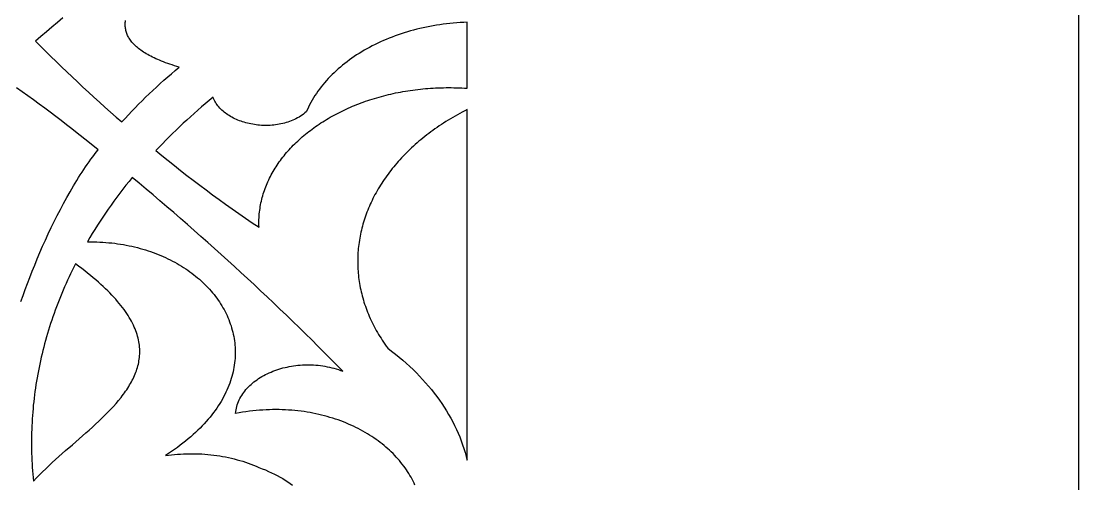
# Model space of a CAD drawing. Extents: x -4950 to -2150, y -1354 to 1346.
# Drawn here: x -2495.7 to -2149.8, y -810.6 to -659.3 of the extents above; entities that cross this region are included whole.
import ezdxf

# ---------------------------------------------------------------- set-up
doc = ezdxf.new("R2010")
doc.units = 0
doc.layers.add('LAYER_1', color=18, linetype='CONTINUOUS')

msp = doc.modelspace()

# ---------------------------------------------------------------- linework, layer by layer
at = {"layer": 'LAYER_1'}
for points in [[(-4949.84, -1354.38), (-2149.84, -1354.38), (-2149.84, 1345.62), (-4949.84, 1345.62)], [(-2417.9, -726.71), (-2417.92, -726.09), (-2417.93, -725.46), (-2417.93, -724.84), (-2417.91, -724.22), (-2417.88, -723.61), (-2417.85, -722.99), (-2417.8, -722.38), (-2417.73, -721.77), (-2417.66, -721.17), (-2417.57, -720.56), (-2417.48, -719.96), (-2417.37, -719.36), (-2417.25, -718.76), (-2417.12, -718.17), (-2416.98, -717.58), (-2416.83, -716.99), (-2416.67, -716.4), (-2416.49, -715.82), (-2416.31, -715.24), (-2416.11, -714.66), (-2415.91, -714.09), (-2415.69, -713.52), (-2415.47, -712.95), (-2415.23, -712.38), (-2414.98, -711.82), (-2414.73, -711.26), (-2414.46, -710.71), (-2414.18, -710.16), (-2413.9, -709.61), (-2413.6, -709.07), (-2413.3, -708.52), (-2412.98, -707.99), (-2412.65, -707.45), (-2412.32, -706.92), (-2411.97, -706.4), (-2411.62, -705.87), (-2411.26, -705.36), (-2410.89, -704.84), (-2410.5, -704.33), (-2410.11, -703.82), (-2409.72, -703.32), (-2409.31, -702.82), (-2408.89, -702.33), (-2408.47, -701.84), (-2408.03, -701.35), (-2407.59, -700.87), (-2407.14, -700.4), (-2406.68, -699.92), (-2406.21, -699.46), (-2405.73, -698.99), (-2405.25, -698.53), (-2404.76, -698.08), (-2404.26, -697.63), (-2403.75, -697.19), (-2403.23, -696.75), (-2402.71, -696.31), (-2402.18, -695.88), (-2401.64, -695.46), (-2401.09, -695.04), (-2400.54, -694.62), (-2399.98, -694.21), (-2399.41, -693.81), (-2398.84, -693.41), (-2398.25, -693.02), (-2397.66, -692.63), (-2397.07, -692.24), (-2396.46, -691.87), (-2395.85, -691.49), (-2395.24, -691.13), (-2394.61, -690.77), (-2393.98, -690.41), (-2393.35, -690.06), (-2392.7, -689.72), (-2392.05, -689.38), (-2391.4, -689.05), (-2390.74, -688.72), (-2390.07, -688.4), (-2389.39, -688.09), (-2388.72, -687.78), (-2388.03, -687.48), (-2387.34, -687.18), (-2386.64, -686.9), (-2385.94, -686.61), (-2385.23, -686.34), (-2384.52, -686.07), (-2383.8, -685.8), (-2383.08, -685.54), (-2382.35, -685.29), (-2381.61, -685.05), (-2380.87, -684.81), (-2380.13, -684.58), (-2379.38, -684.36), (-2378.62, -684.14), (-2377.87, -683.93), (-2377.1, -683.73), (-2376.34, -683.53), (-2375.56, -683.34), (-2374.79, -683.16), (-2374.01, -682.99), (-2373.22, -682.82), (-2372.43, -682.66), (-2371.64, -682.51), (-2370.84, -682.36), (-2370.04, -682.22), (-2369.23, -682.09), (-2368.42, -681.97), (-2367.61, -681.85), (-2366.8, -681.75), (-2365.98, -681.65), (-2365.15, -681.55), (-2364.33, -681.47), (-2363.5, -681.39), (-2362.66, -681.32), (-2361.83, -681.26), (-2360.99, -681.21), (-2360.15, -681.17), (-2359.3, -681.13), (-2358.45, -681.1), (-2357.6, -681.08), (-2356.75, -681.07), (-2355.89, -681.06), (-2355.04, -681.07), (-2354.18, -681.08), (-2353.31, -681.1), (-2352.45, -681.13), (-2351.58, -681.17), (-2350.71, -681.22), (-2349.84, -681.28), (-2349.84, -659.68), (-2350.98, -659.73), (-2352.12, -659.79), (-2353.25, -659.87), (-2354.37, -659.97), (-2355.49, -660.08), (-2356.6, -660.2), (-2357.71, -660.34), (-2358.81, -660.5), (-2359.9, -660.67), (-2360.99, -660.86), (-2362.07, -661.05), (-2363.14, -661.27), (-2364.21, -661.5), (-2365.26, -661.74), (-2366.31, -662), (-2367.35, -662.27), (-2368.38, -662.55), (-2369.4, -662.85), (-2370.41, -663.16), (-2371.42, -663.48), (-2372.41, -663.82), (-2373.39, -664.17), (-2374.36, -664.54), (-2375.33, -664.91), (-2376.28, -665.3), (-2377.22, -665.7), (-2378.15, -666.12), (-2379.07, -666.55), (-2379.97, -666.99), (-2380.87, -667.44), (-2381.75, -667.9), (-2382.62, -668.37), (-2383.48, -668.86), (-2384.32, -669.36), (-2385.15, -669.87), (-2385.97, -670.39), (-2386.77, -670.92), (-2387.57, -671.46), (-2388.34, -672.02), (-2389.1, -672.58), (-2389.85, -673.15), (-2390.58, -673.74), (-2391.3, -674.34), (-2392, -674.94), (-2392.69, -675.56), (-2393.36, -676.18), (-2394.01, -676.82), (-2394.65, -677.46), (-2395.27, -678.12), (-2395.88, -678.78), (-2396.46, -679.46), (-2397.03, -680.14), (-2397.59, -680.83), (-2398.12, -681.53), (-2398.64, -682.24), (-2399.14, -682.96), (-2399.62, -683.68), (-2400.08, -684.42), (-2400.52, -685.16), (-2400.94, -685.91), (-2401.35, -686.67), (-2401.73, -687.44), (-2402.09, -688.21), (-2402.44, -688.99), (-2402.89, -689.36), (-2403.35, -689.71), (-2403.82, -690.05), (-2404.31, -690.37), (-2404.8, -690.67), (-2405.3, -690.96), (-2405.82, -691.23), (-2406.34, -691.48), (-2406.86, -691.72), (-2407.4, -691.94), (-2407.94, -692.14), (-2408.49, -692.33), (-2409.04, -692.51), (-2409.6, -692.67), (-2410.16, -692.81), (-2410.73, -692.94), (-2411.3, -693.05), (-2411.88, -693.15), (-2412.46, -693.23), (-2413.03, -693.3), (-2413.62, -693.36), (-2414.2, -693.4), (-2414.78, -693.43), (-2415.36, -693.44), (-2415.95, -693.44), (-2416.53, -693.42), (-2417.11, -693.4), (-2417.69, -693.35), (-2418.26, -693.3), (-2418.83, -693.23), (-2419.4, -693.15), (-2419.97, -693.06), (-2420.53, -692.95), (-2421.09, -692.84), (-2421.64, -692.71), (-2422.18, -692.56), (-2422.72, -692.41), (-2423.25, -692.24), (-2423.77, -692.06), (-2424.29, -691.87), (-2424.8, -691.67), (-2425.29, -691.46), (-2425.78, -691.24), (-2426.26, -691), (-2426.73, -690.76), (-2427.19, -690.5), (-2427.63, -690.23), (-2428.07, -689.95), (-2428.49, -689.67), (-2428.89, -689.37), (-2429.29, -689.06), (-2429.67, -688.74), (-2430.03, -688.42), (-2430.38, -688.08), (-2430.72, -687.73), (-2431.04, -687.38), (-2431.34, -687.02), (-2431.62, -686.64), (-2431.89, -686.26), (-2432.14, -685.87), (-2432.37, -685.47), (-2432.58, -685.06), (-2432.77, -684.65), (-2432.94, -684.22), (-2434.2, -685.26), (-2435.45, -686.31), (-2436.69, -687.36), (-2437.92, -688.42), (-2439.13, -689.49), (-2440.33, -690.57), (-2441.52, -691.65), (-2442.7, -692.73), (-2443.86, -693.83), (-2445.02, -694.93), (-2446.16, -696.03), (-2447.28, -697.15), (-2448.4, -698.26), (-2449.5, -699.39), (-2450.59, -700.52), (-2451.66, -701.66), (-2449.65, -703.3), (-2447.62, -704.93), (-2445.58, -706.55), (-2443.53, -708.16), (-2441.46, -709.76), (-2439.39, -711.35), (-2437.3, -712.94), (-2435.19, -714.51), (-2433.08, -716.07), (-2430.95, -717.63), (-2428.81, -719.17), (-2426.65, -720.7), (-2424.48, -722.22), (-2422.3, -723.73), (-2420.11, -725.23)], [(-2375.82, -766.22), (-2374.55, -767.18), (-2373.31, -768.16), (-2372.09, -769.15), (-2370.91, -770.15), (-2369.75, -771.17), (-2368.62, -772.2), (-2367.52, -773.24), (-2366.45, -774.3), (-2365.4, -775.37), (-2364.39, -776.46), (-2363.41, -777.55), (-2362.45, -778.66), (-2361.52, -779.78), (-2360.63, -780.92), (-2359.76, -782.06), (-2358.93, -783.22), (-2358.12, -784.38), (-2357.35, -785.56), (-2356.61, -786.74), (-2355.89, -787.94), (-2355.21, -789.14), (-2354.56, -790.35), (-2353.95, -791.58), (-2353.36, -792.81), (-2352.81, -794.04), (-2352.28, -795.29), (-2351.79, -796.54), (-2351.34, -797.81), (-2350.91, -799.07), (-2350.52, -800.35), (-2350.16, -801.63), (-2349.84, -802.91), (-2349.84, -688.22), (-2350.65, -688.64), (-2351.45, -689.06), (-2352.24, -689.49), (-2353.02, -689.93), (-2353.8, -690.37), (-2354.56, -690.81), (-2355.32, -691.26), (-2356.07, -691.72), (-2356.81, -692.18), (-2357.54, -692.64), (-2358.26, -693.12), (-2358.97, -693.59), (-2359.68, -694.07), (-2360.37, -694.56), (-2361.06, -695.05), (-2361.74, -695.55), (-2362.4, -696.05), (-2363.06, -696.55), (-2363.71, -697.06), (-2364.35, -697.57), (-2364.99, -698.09), (-2365.61, -698.62), (-2366.22, -699.14), (-2366.83, -699.68), (-2367.42, -700.21), (-2368.01, -700.75), (-2368.59, -701.3), (-2369.16, -701.84), (-2369.72, -702.4), (-2370.27, -702.95), (-2370.81, -703.51), (-2371.34, -704.07), (-2371.86, -704.64), (-2372.37, -705.21), (-2372.87, -705.79), (-2373.37, -706.37), (-2373.85, -706.95), (-2374.33, -707.53), (-2374.79, -708.12), (-2375.25, -708.71), (-2375.7, -709.31), (-2376.13, -709.9), (-2376.56, -710.51), (-2376.98, -711.11), (-2377.39, -711.72), (-2377.79, -712.33), (-2378.17, -712.94), (-2378.55, -713.55), (-2378.92, -714.17), (-2379.28, -714.79), (-2379.64, -715.42), (-2379.98, -716.04), (-2380.31, -716.67), (-2380.63, -717.3), (-2380.94, -717.93), (-2381.24, -718.57), (-2381.53, -719.21), (-2381.82, -719.85), (-2382.09, -720.49), (-2382.35, -721.13), (-2382.6, -721.78), (-2382.85, -722.43), (-2383.08, -723.08), (-2383.3, -723.73), (-2383.51, -724.38), (-2383.72, -725.03), (-2383.91, -725.69), (-2384.09, -726.35), (-2384.26, -727.01), (-2384.43, -727.67), (-2384.58, -728.33), (-2384.72, -728.99), (-2384.85, -729.66), (-2384.97, -730.32), (-2385.09, -730.99), (-2385.19, -731.66), (-2385.28, -732.33), (-2385.36, -733), (-2385.43, -733.67), (-2385.49, -734.34), (-2385.54, -735.01), (-2385.58, -735.68), (-2385.61, -736.35), (-2385.63, -737.03), (-2385.63, -737.7), (-2385.63, -738.38), (-2385.62, -739.05), (-2385.6, -739.73), (-2385.56, -740.4), (-2385.52, -741.08), (-2385.46, -741.75), (-2385.4, -742.43), (-2385.32, -743.1), (-2385.24, -743.78), (-2385.14, -744.45), (-2385.03, -745.13), (-2384.91, -745.8), (-2384.78, -746.48), (-2384.64, -747.15), (-2384.49, -747.82), (-2384.33, -748.5), (-2384.16, -749.17), (-2383.97, -749.84), (-2383.78, -750.51), (-2383.58, -751.18), (-2383.36, -751.85), (-2383.13, -752.52), (-2382.9, -753.18), (-2382.65, -753.85), (-2382.39, -754.52), (-2382.12, -755.18), (-2381.84, -755.84), (-2381.54, -756.5), (-2381.24, -757.16), (-2380.93, -757.82), (-2380.6, -758.48), (-2380.26, -759.13), (-2379.92, -759.79), (-2379.56, -760.44), (-2379.19, -761.09), (-2378.81, -761.74), (-2378.41, -762.39), (-2378.01, -763.03), (-2377.59, -763.67), (-2377.17, -764.32), (-2376.73, -764.95), (-2376.28, -765.59)], [(-2491.65, -809.71), (-2490.67, -808.69), (-2489.68, -807.67), (-2488.66, -806.66), (-2487.62, -805.66), (-2486.56, -804.66), (-2485.49, -803.67), (-2484.41, -802.69), (-2483.32, -801.71), (-2481.12, -799.76), (-2478.9, -797.83), (-2476.7, -795.9), (-2474.51, -793.98), (-2473.44, -793.02), (-2472.37, -792.06), (-2471.33, -791.1), (-2470.3, -790.13), (-2469.29, -789.17), (-2468.3, -788.2), (-2467.34, -787.23), (-2466.41, -786.26), (-2465.5, -785.28), (-2464.63, -784.3), (-2463.79, -783.32), (-2462.99, -782.33), (-2462.6, -781.83), (-2462.23, -781.33), (-2461.86, -780.83), (-2461.51, -780.32), (-2461.16, -779.82), (-2460.83, -779.31), (-2460.5, -778.8), (-2460.19, -778.29), (-2459.9, -777.78), (-2459.61, -777.27), (-2459.34, -776.75), (-2459.07, -776.23), (-2458.83, -775.71), (-2458.59, -775.19), (-2458.37, -774.66), (-2458.17, -774.14), (-2457.97, -773.61), (-2457.8, -773.07), (-2457.63, -772.54), (-2457.49, -772), (-2457.35, -771.46), (-2457.24, -770.91), (-2457.14, -770.37), (-2457.05, -769.82), (-2456.99, -769.26), (-2456.94, -768.71), (-2456.9, -768.15), (-2456.89, -767.59), (-2456.89, -767.02), (-2456.91, -766.45), (-2456.95, -765.88), (-2457.01, -765.3), (-2457.08, -764.73), (-2457.18, -764.14), (-2457.29, -763.56), (-2457.43, -762.97), (-2457.58, -762.37), (-2457.76, -761.77), (-2457.96, -761.17), (-2458.17, -760.57), (-2458.41, -759.96), (-2458.67, -759.34), (-2458.95, -758.72), (-2459.26, -758.1), (-2459.58, -757.47), (-2459.93, -756.84), (-2460.3, -756.21), (-2460.7, -755.57), (-2461.12, -754.92), (-2461.56, -754.27), (-2462.03, -753.62), (-2462.52, -752.96), (-2463.04, -752.3), (-2463.58, -751.63), (-2464.14, -750.96), (-2464.74, -750.28), (-2465.35, -749.59), (-2466, -748.91), (-2466.67, -748.21), (-2467.37, -747.51), (-2468.09, -746.81), (-2468.84, -746.1), (-2469.62, -745.38), (-2470.43, -744.66), (-2471.27, -743.94), (-2472.13, -743.21), (-2473.02, -742.47), (-2473.94, -741.72), (-2474.9, -740.98), (-2475.88, -740.22), (-2476.89, -739.46), (-2477.93, -738.69), (-2478.46, -739.76), (-2478.99, -740.83), (-2479.5, -741.9), (-2480.01, -742.97), (-2480.51, -744.04), (-2480.99, -745.12), (-2481.47, -746.2), (-2481.93, -747.28), (-2482.38, -748.36), (-2482.83, -749.44), (-2483.26, -750.53), (-2483.69, -751.62), (-2484.1, -752.71), (-2484.51, -753.8), (-2484.9, -754.89), (-2485.29, -755.98), (-2485.66, -757.08), (-2486.02, -758.18), (-2486.38, -759.28), (-2486.72, -760.38), (-2487.05, -761.48), (-2487.38, -762.58), (-2487.69, -763.69), (-2487.99, -764.79), (-2488.28, -765.9), (-2488.57, -767.01), (-2488.84, -768.12), (-2489.1, -769.23), (-2489.35, -770.34), (-2489.59, -771.45), (-2489.82, -772.57), (-2490.04, -773.68), (-2490.25, -774.8), (-2490.45, -775.92), (-2490.64, -777.04), (-2490.82, -778.16), (-2490.99, -779.28), (-2491.15, -780.4), (-2491.3, -781.52), (-2491.44, -782.64), (-2491.57, -783.76), (-2491.69, -784.89), (-2491.79, -786.01), (-2491.89, -787.14), (-2491.98, -788.26), (-2492.05, -789.39), (-2492.12, -790.52), (-2492.17, -791.64), (-2492.22, -792.77), (-2492.25, -793.9), (-2492.28, -795.03), (-2492.29, -796.16), (-2492.3, -797.29), (-2492.29, -798.41), (-2492.27, -799.54), (-2492.25, -800.67), (-2492.21, -801.8), (-2492.16, -802.93), (-2492.1, -804.06), (-2492.03, -805.19), (-2491.95, -806.32), (-2491.86, -807.45), (-2491.76, -808.58)]]:
    msp.add_lwpolyline(points, close=True, dxfattribs=at)
for points in [[(-2482.07, -658.26), (-2483.83, -659.81), (-2485.6, -661.34), (-2487.39, -662.85), (-2489.18, -664.35), (-2490.98, -665.83), (-2489.3, -667.51), (-2487.61, -669.2), (-2485.91, -670.88), (-2484.19, -672.55), (-2482.47, -674.22), (-2480.73, -675.89), (-2478.99, -677.55), (-2477.23, -679.21), (-2475.46, -680.87), (-2473.68, -682.51), (-2471.89, -684.16), (-2470.09, -685.8), (-2468.28, -687.43), (-2466.46, -689.05), (-2464.62, -690.67), (-2462.78, -692.29), (-2461.7, -691.12), (-2460.61, -689.95), (-2459.51, -688.79), (-2458.39, -687.64), (-2457.26, -686.5), (-2456.12, -685.36), (-2454.97, -684.23), (-2453.8, -683.1), (-2452.62, -681.99), (-2451.42, -680.88), (-2450.22, -679.77), (-2449, -678.68), (-2447.76, -677.59), (-2446.52, -676.51), (-2445.26, -675.43), (-2443.99, -674.36), (-2444.78, -674.13), (-2445.55, -673.89), (-2446.3, -673.65), (-2447.03, -673.41), (-2447.74, -673.16), (-2448.43, -672.91), (-2449.1, -672.66), (-2449.75, -672.4), (-2450.38, -672.14), (-2450.99, -671.88), (-2451.58, -671.62), (-2452.16, -671.35), (-2452.71, -671.09), (-2453.25, -670.81), (-2453.77, -670.54), (-2454.26, -670.26), (-2454.75, -669.99), (-2455.21, -669.7), (-2455.66, -669.42), (-2456.08, -669.14), (-2456.5, -668.85), (-2456.89, -668.56), (-2457.27, -668.27), (-2457.63, -667.97), (-2457.97, -667.68), (-2458.3, -667.38), (-2458.61, -667.08), (-2458.9, -666.78), (-2459.18, -666.48), (-2459.44, -666.17), (-2459.69, -665.87), (-2459.92, -665.56), (-2460.13, -665.25), (-2460.33, -664.94), (-2460.52, -664.63), (-2460.69, -664.31), (-2460.85, -664), (-2460.99, -663.68), (-2461.11, -663.36), (-2461.23, -663.04), (-2461.33, -662.72), (-2461.41, -662.4), (-2461.48, -662.08), (-2461.54, -661.76), (-2461.58, -661.43), (-2461.62, -661.11), (-2461.63, -660.78), (-2461.64, -660.46), (-2461.63, -660.13), (-2461.61, -659.8), (-2461.58, -659.47), (-2461.54, -659.14)], [(-2495.73, -751.01), (-2495.06, -749.07), (-2494.35, -747.1), (-2493.61, -745.11), (-2492.85, -743.11), (-2492.06, -741.09), (-2491.24, -739.06), (-2490.4, -737.02), (-2489.53, -734.98), (-2488.64, -732.93), (-2487.73, -730.9), (-2486.79, -728.86), (-2485.83, -726.84), (-2484.85, -724.83), (-2483.84, -722.84), (-2482.82, -720.86), (-2481.78, -718.91), (-2480.72, -716.98), (-2479.65, -715.09), (-2478.55, -713.22), (-2477.44, -711.39), (-2476.88, -710.5), (-2476.32, -709.61), (-2475.75, -708.73), (-2475.18, -707.86), (-2474.6, -707.01), (-2474.03, -706.16), (-2473.44, -705.33), (-2472.86, -704.51), (-2472.27, -703.71), (-2471.68, -702.91), (-2471.09, -702.14), (-2470.49, -701.37), (-2473.91, -698.63), (-2477.36, -695.91), (-2479.1, -694.55), (-2480.85, -693.19), (-2482.61, -691.84), (-2484.38, -690.49), (-2486.16, -689.14), (-2487.96, -687.79), (-2489.78, -686.45), (-2491.61, -685.11), (-2493.46, -683.78), (-2495.33, -682.44), (-2497.22, -681.11)], [(-2366.92, -811.02), (-2367.21, -810.37), (-2367.52, -809.73), (-2367.85, -809.1), (-2368.19, -808.47), (-2368.55, -807.84), (-2368.92, -807.22), (-2369.31, -806.6), (-2369.72, -805.99), (-2370.14, -805.38), (-2370.58, -804.78), (-2371.04, -804.18), (-2371.51, -803.59), (-2371.99, -803.01), (-2372.49, -802.43), (-2373.01, -801.86), (-2373.54, -801.3), (-2374.08, -800.74), (-2374.64, -800.2), (-2375.22, -799.65), (-2375.81, -799.12), (-2376.41, -798.59), (-2377.02, -798.08), (-2377.65, -797.57), (-2378.3, -797.07), (-2378.95, -796.57), (-2379.63, -796.09), (-2380.31, -795.62), (-2381.01, -795.15), (-2381.72, -794.7), (-2382.44, -794.25), (-2383.17, -793.81), (-2383.92, -793.39), (-2384.68, -792.97), (-2385.45, -792.57), (-2386.23, -792.17), (-2387.03, -791.79), (-2387.84, -791.42), (-2388.65, -791.06), (-2389.48, -790.71), (-2390.32, -790.37), (-2391.18, -790.05), (-2392.04, -789.73), (-2392.91, -789.43), (-2393.79, -789.15), (-2394.69, -788.87), (-2395.59, -788.61), (-2396.51, -788.36), (-2397.43, -788.12), (-2398.37, -787.9), (-2399.31, -787.69), (-2400.26, -787.5), (-2401.22, -787.32), (-2402.2, -787.15), (-2403.18, -787), (-2404.16, -786.87), (-2405.16, -786.75), (-2406.17, -786.64), (-2407.18, -786.55), (-2408.21, -786.48), (-2409.24, -786.42), (-2410.28, -786.37), (-2411.32, -786.35), (-2412.38, -786.34), (-2413.44, -786.35), (-2414.51, -786.37), (-2415.58, -786.41), (-2416.67, -786.47), (-2417.75, -786.54), (-2418.85, -786.64), (-2419.95, -786.75), (-2421.06, -786.88), (-2422.18, -787.03), (-2423.3, -787.19), (-2424.43, -787.38), (-2425.56, -787.58), (-2425.5, -787.01), (-2425.41, -786.44), (-2425.3, -785.88), (-2425.16, -785.32), (-2425, -784.78), (-2424.81, -784.24), (-2424.6, -783.71), (-2424.37, -783.19), (-2424.12, -782.68), (-2423.85, -782.18), (-2423.55, -781.68), (-2423.24, -781.2), (-2422.9, -780.73), (-2422.55, -780.26), (-2422.17, -779.81), (-2421.78, -779.36), (-2421.37, -778.93), (-2420.94, -778.51), (-2420.49, -778.1), (-2420.03, -777.69), (-2419.55, -777.3), (-2419.05, -776.93), (-2418.54, -776.56), (-2418.02, -776.2), (-2417.48, -775.86), (-2416.93, -775.53), (-2416.36, -775.21), (-2415.78, -774.9), (-2415.19, -774.61), (-2414.59, -774.33), (-2413.97, -774.06), (-2413.35, -773.8), (-2412.71, -773.56), (-2412.06, -773.33), (-2411.41, -773.12), (-2410.74, -772.92), (-2410.07, -772.73), (-2409.39, -772.56), (-2408.7, -772.41), (-2408.01, -772.26), (-2407.31, -772.14), (-2406.6, -772.03), (-2405.88, -771.93), (-2405.17, -771.85), (-2404.44, -771.78), (-2403.72, -771.73), (-2402.99, -771.7), (-2402.25, -771.68), (-2401.52, -771.68), (-2400.78, -771.7), (-2400.04, -771.73), (-2399.3, -771.78), (-2398.56, -771.85), (-2397.81, -771.94), (-2397.07, -772.04), (-2396.33, -772.16), (-2395.59, -772.3), (-2394.85, -772.46), (-2394.12, -772.63), (-2393.39, -772.83), (-2392.66, -773.04), (-2391.93, -773.27), (-2391.21, -773.52), (-2390.49, -773.79), (-2392.51, -771.74), (-2394.53, -769.69), (-2396.56, -767.64), (-2398.61, -765.6), (-2400.66, -763.57), (-2402.72, -761.54), (-2404.79, -759.51), (-2406.86, -757.49), (-2408.95, -755.47), (-2411.05, -753.46), (-2413.15, -751.46), (-2415.26, -749.45), (-2417.39, -747.46), (-2419.52, -745.47), (-2421.66, -743.48), (-2423.81, -741.5), (-2425.96, -739.52), (-2428.13, -737.54), (-2430.31, -735.58), (-2432.49, -733.61), (-2434.68, -731.66), (-2436.88, -729.7), (-2439.09, -727.75), (-2441.31, -725.81), (-2443.54, -723.87), (-2445.78, -721.94), (-2448.02, -720.01), (-2450.27, -718.09), (-2452.54, -716.17), (-2454.81, -714.26), (-2457.09, -712.35), (-2459.37, -710.45), (-2460.4, -711.72), (-2461.42, -712.99), (-2462.42, -714.27), (-2463.41, -715.56), (-2464.38, -716.86), (-2465.33, -718.16), (-2466.27, -719.46), (-2467.19, -720.78), (-2468.1, -722.1), (-2468.99, -723.42), (-2469.87, -724.75), (-2470.73, -726.08), (-2471.57, -727.43), (-2472.4, -728.77), (-2473.22, -730.12), (-2474.01, -731.48), (-2472.99, -731.47), (-2471.98, -731.48), (-2470.97, -731.51), (-2469.97, -731.55), (-2468.98, -731.6), (-2468, -731.67), (-2467.02, -731.76), (-2466.05, -731.85), (-2465.09, -731.97), (-2464.13, -732.1), (-2463.19, -732.24), (-2462.25, -732.39), (-2461.32, -732.56), (-2460.4, -732.74), (-2459.48, -732.94), (-2458.58, -733.15), (-2457.68, -733.37), (-2456.8, -733.61), (-2455.92, -733.86), (-2455.05, -734.12), (-2454.19, -734.39), (-2453.34, -734.68), (-2452.5, -734.97), (-2451.67, -735.28), (-2450.86, -735.6), (-2450.05, -735.94), (-2449.25, -736.28), (-2448.46, -736.64), (-2447.68, -737.01), (-2446.92, -737.38), (-2446.16, -737.77), (-2445.42, -738.17), (-2444.68, -738.58), (-2443.96, -739), (-2443.25, -739.43), (-2442.55, -739.87), (-2441.87, -740.32), (-2441.19, -740.78), (-2440.53, -741.25), (-2439.88, -741.73), (-2439.24, -742.22), (-2438.62, -742.71), (-2438, -743.22), (-2437.4, -743.73), (-2436.82, -744.26), (-2436.24, -744.79), (-2435.68, -745.33), (-2435.14, -745.88), (-2434.61, -746.43), (-2434.09, -747), (-2433.58, -747.57), (-2433.09, -748.14), (-2432.61, -748.73), (-2432.15, -749.32), (-2431.71, -749.92), (-2431.27, -750.53), (-2430.85, -751.14), (-2430.45, -751.76), (-2430.06, -752.39), (-2429.69, -753.02), (-2429.33, -753.65), (-2428.99, -754.3), (-2428.67, -754.95), (-2428.36, -755.6), (-2428.06, -756.26), (-2427.79, -756.93), (-2427.53, -757.6), (-2427.28, -758.27), (-2427.05, -758.95), (-2426.84, -759.63), (-2426.65, -760.32), (-2426.47, -761.01), (-2426.31, -761.71), (-2426.17, -762.41), (-2426.05, -763.11), (-2425.94, -763.82), (-2425.85, -764.53), (-2425.78, -765.24), (-2425.72, -765.96), (-2425.69, -766.68), (-2425.67, -767.4), (-2425.68, -768.13), (-2425.7, -768.85), (-2425.74, -769.58), (-2425.8, -770.31), (-2425.87, -771.05), (-2425.97, -771.78), (-2426.09, -772.52), (-2426.23, -773.26), (-2426.38, -773.99), (-2426.56, -774.73), (-2426.76, -775.48), (-2426.97, -776.22), (-2427.21, -776.96), (-2427.47, -777.7), (-2427.75, -778.44), (-2428.05, -779.19), (-2428.37, -779.93), (-2428.71, -780.67), (-2429.07, -781.42), (-2429.46, -782.16), (-2429.86, -782.9), (-2430.29, -783.64), (-2430.74, -784.38), (-2431.21, -785.12), (-2431.7, -785.85), (-2432.22, -786.59), (-2432.76, -787.32), (-2433.32, -788.05), (-2433.9, -788.78), (-2434.51, -789.51), (-2435.14, -790.23), (-2435.8, -790.95), (-2436.47, -791.67), (-2437.17, -792.39), (-2437.9, -793.1), (-2438.64, -793.81), (-2439.42, -794.52), (-2440.21, -795.23), (-2441.03, -795.93), (-2441.88, -796.62), (-2442.75, -797.31), (-2443.64, -798), (-2444.56, -798.69), (-2445.5, -799.37), (-2446.47, -800.04), (-2447.47, -800.71), (-2448.49, -801.37), (-2447.5, -801.24), (-2446.51, -801.12), (-2445.52, -801.02), (-2444.53, -800.93), (-2443.54, -800.86), (-2442.55, -800.81), (-2441.56, -800.78), (-2440.56, -800.76), (-2439.57, -800.76), (-2438.58, -800.77), (-2437.59, -800.81), (-2436.61, -800.85), (-2435.62, -800.92), (-2434.64, -801), (-2433.66, -801.1), (-2432.69, -801.21), (-2431.72, -801.34), (-2430.75, -801.49), (-2429.79, -801.65), (-2428.83, -801.83), (-2427.88, -802.03), (-2426.94, -802.24), (-2426, -802.47), (-2425.07, -802.71), (-2424.14, -802.97), (-2423.23, -803.24), (-2422.32, -803.54), (-2421.42, -803.84), (-2420.53, -804.16), (-2419.65, -804.5), (-2418.78, -804.85), (-2417.92, -805.22), (-2416.84, -805.65), (-2415.79, -806.08), (-2414.78, -806.53), (-2413.79, -806.98), (-2412.83, -807.45), (-2411.91, -807.93), (-2411.01, -808.41), (-2410.14, -808.91), (-2409.3, -809.42), (-2408.49, -809.93), (-2407.71, -810.46), (-2406.96, -810.99)]]:
    msp.add_lwpolyline(points, dxfattribs=at)

doc.saveas('drawing.dxf')
